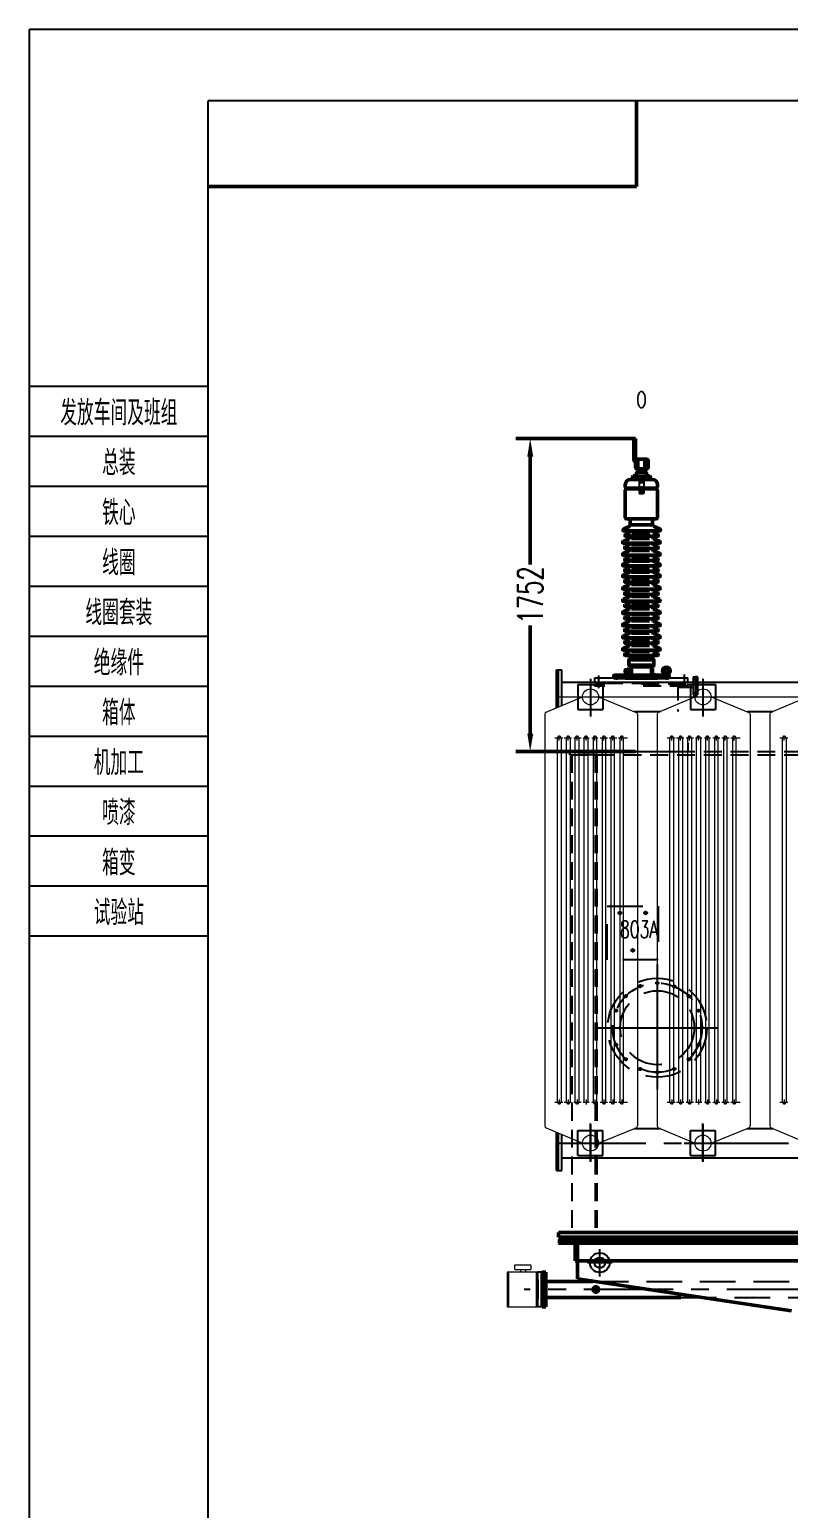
# Model space of a CAD drawing. Header units: inches. Extents: x -283 to 311, y 735 to 1155.
# Drawn here: x -283 to -176.7, y 947.4 to 1154.5 of the extents above; entities that cross this region are included whole.
import ezdxf
from ezdxf.enums import TextEntityAlignment as Align

# ---------------------------------------------------------------- set-up
doc = ezdxf.new("R2010")
doc.units = ezdxf.units.IN
doc.header["$LTSCALE"] = 10
for name, pattern in [('CENTER', [2, 1.25, -0.25, 0.25, -0.25]), ('DASHED', [0.75, 0.5, -0.25]), ('DASHED2', [0.375, 0.25, -0.125])]:
    doc.linetypes.add(name, pattern=pattern)
for name, color, linetype, lineweight in [('0粗实线层', 7, 'Continuous', 50), ('1虚线层', 5, 'DASHED', 25), ('2中心线层', 1, 'CENTER', 25), ('5文字层', 6, 'Continuous', 25), ('tablist', 3, 'Continuous', 25), ('细实线', 3, 'Continuous', 20)]:
    doc.layers.add(name, color=color, linetype=linetype, lineweight=lineweight)
for name, color, linetype in [('1', 5, 'DASHED2'), ('1轮廓实线层', 7, 'Continuous'), ('2', 2, 'CENTER'), ('2细线层', 4, 'Continuous'), ('3中心线层', 1, 'CENTER'), ('4', 2, 'Continuous'), ('5', 3, 'Continuous'), ('图框层', 7, 'Continuous')]:
    doc.layers.add(name, color=color, linetype=linetype)
doc.styles.add('PC_TEXTSTYLE', font='txt.shx', dxfattribs={"width": 0.67, "bigfont": 'hztxt.shx'})
doc.styles.get("Standard").update_dxf_attribs({"font": 'txt.shx', "width": 0.67, "bigfont": 'hztxt.shx'})
doc.styles.add('TH_GBDIM', font='txt.shx', dxfattribs={"width": 0.67, "bigfont": 'hztxt.shx'})
doc.dimstyles.new('TH_GBDIM', dxfattribs={"dimtxt": 3.5, "dimasz": 2.5, "dimexe": 2, "dimexo": 0, "dimgap": 1.5, "dimtad": 0, "dimdec": 1, "dimlfac": 40, "dimdsep": 46, "dimtxsty": 'TH_GBDIM', "dimcen": 2.5, "dimclrd": 3, "dimclre": 3, "dimclrt": 6, "dimadec": 0, "dimazin": 2, "dimtfac": 0.714286, "dimtdec": 1, "dimtmove": 0, "dimatfit": 3, "dimfxl": 0, "dimtzin": 0, "dimlwd": -1, "dimlwe": -1, "dimarcsym": 0})

# ---------------------------------------------------------------- blocks, each defined once
blk = doc.blocks.new('*D83')
at = {"layer": '0粗实线层', "color": 3}
for p, q in [((-198.1, 1097.21), (-214.85, 1097.21)), ((-212.85, 1094.71), (-212.85, 1079.58)), ((-212.85, 1055.91), (-212.85, 1071.05)), ((-198.1, 1053.41), (-214.85, 1053.41))]:
    blk.add_line(p, q, dxfattribs=at)
for points in [[(-213.26, 1094.71), (-212.43, 1094.71), (-212.85, 1097.21)], [(-213.26, 1055.91), (-212.43, 1055.91), (-212.85, 1053.41)]]:
    blk.add_solid(points, dxfattribs=at)
at = {"layer": 'Defpoints', "color": 0}
for p in [(-198.1, 1097.21), (-212.85, 1053.41), (-198.1, 1053.41)]:
    blk.add_point(p, dxfattribs=at)
at = {"layer": '0粗实线层', "color": 6, "insert": (-212.85, 1075.31), "char_height": 3.5, "attachment_point": 5, "rotation": 90, "style": 'TH_GBDIM'}
blk.add_mtext('1752', dxfattribs=at)
blk = doc.blocks.new('PC_TYDH_BLOCK')
at = {"layer": '0粗实线层', "linetype": 'Continuous'}
for p in [(60, 0), (0, -12)]:
    blk.add_line(p, (60, -12), dxfattribs=at)
at = {"layer": 'tablist'}
for p, q in [((0, -40), (-25, -40)), ((0, -47), (-25, -47)), ((0, -54), (-25, -54)), ((0, -61), (-25, -61)), ((0, -68), (-25, -68)), ((0, -75), (-25, -75)), ((0, -82), (-25, -82)), ((0, -89), (-25, -89)), ((0, -96), (-25, -96)), ((0, -103), (-25, -103)), ((0, -110), (-25, -110)), ((0, -117), (-25, -117))]:
    blk.add_line(p, q, dxfattribs=at)
at = {"layer": '5文字层', "style": 'PC_TEXTSTYLE', "width": 0.67}
for s, p in [('发放车间及班组', (-12.5, -43.5)), ('总装', (-12.5, -50.5)), ('铁心', (-12.5, -57.5)), ('线圈', (-12.5, -64.5)), ('线圈套装', (-12.5, -71.5)), ('绝缘件', (-12.5, -78.5)), ('箱体', (-12.5, -85.5)), ('机加工', (-12.5, -92.5)), ('喷漆', (-12.5, -99.5)), ('箱变', (-12.5, -106.5)), ('试验站', (-12.5, -113.5))]:
    blk.add_text(s, height=3.5, dxfattribs=at).set_placement(p, align=Align.MIDDLE)
at = {"layer": '5文字层', "style": 'PC_TEXTSTYLE', "width": 1.815486}
blk.add_attdef('图样代号', text='', height=7, rotation=180, dxfattribs=at).set_placement((58.24, -2.4), (2.35, -2.4), align=Align.FIT)

msp = doc.modelspace()

# ---------------------------------------------------------------- linework, layer by layer
for p, q in [((-209.1606, 1059.4992), (-209.1606, 1064.8497)), ((-209.1606, 1064.8497), (-208.4106, 1064.8497)), ((-208.9106, 1059.6053), (-208.9106, 1064.8497)), ((-208.4106, 1059.8174), (-208.4106, 1064.8497)), ((-208.4106, 1063.0997), (-58.6606, 1063.0997)), ((-206.1606, 1062.7872), (-202.6606, 1062.7872)), ((-206.1606, 1062.7872), (-206.1606, 1059.2872)), ((-203.7856, 1063.7122), (-190.7856, 1063.7122)), ((-203.7856, 1063.0122), (-203.7856, 1063.7122)), ((-202.6606, 1062.7872), (-202.6606, 1059.2872)), ((-190.4106, 1062.7872), (-186.9106, 1062.7872)), ((-190.4106, 1062.7872), (-190.4106, 1059.2872)), ((-186.9106, 1062.7872), (-186.9106, 1059.2872)), ((-206.1606, 1059.2872), (-202.6606, 1059.2872)), ((-198.2441, 1058.9747), (-194.647, 1058.9747)), ((-190.4106, 1059.2872), (-186.9106, 1059.2872)), ((-182.4941, 1058.9747), (-178.897, 1058.9747)), ((-190.7856, 1054.6122), (-190.7856, 1053.4122)), ((-203.7856, 1053.4122), (-190.7856, 1053.4122)), ((-198.2441, 1000.5997), (-194.647, 1000.5997)), ((-182.4941, 1000.5997), (-178.897, 1000.5997)), ((-209.1606, 994.7247), (-209.1606, 1000.0751)), ((-208.9106, 994.7247), (-208.9106, 999.9691)), ((-208.4106, 994.7247), (-208.4106, 999.7569)), ((-206.1606, 996.7872), (-206.1606, 1000.2872)), ((-206.1606, 1000.2872), (-202.6606, 1000.2872)), ((-202.6606, 996.7872), (-202.6606, 1000.2872)), ((-190.4106, 996.7872), (-190.4106, 1000.2872)), ((-190.4106, 1000.2872), (-186.9106, 1000.2872)), ((-186.9106, 996.7872), (-186.9106, 1000.2872)), ((-208.4106, 996.4747), (-58.6606, 996.4747)), ((-206.1606, 996.7872), (-202.6606, 996.7872)), ((-190.4106, 996.7872), (-186.9106, 996.7872)), ((-209.1606, 994.7247), (-208.4106, 994.7247)), ((-211.7696, 979.369), (-211.7696, 976.7024))]:
    msp.add_line(p, q)
at = {"lineweight": 0}
for p, q in [((-210.6191, 1058.8805), (-205.5356, 1061.0372)), ((-203.2856, 1061.0372), (-197.9992, 1058.8745)), ((-194.8691, 1058.8805), (-189.7856, 1061.0372)), ((-187.5356, 1061.0372), (-182.2492, 1058.8745)), ((-179.1191, 1058.8805), (-174.0356, 1061.0372)), ((-210.8079, 1058.625), (-210.8079, 1000.9363)), ((-197.8082, 1058.6315), (-197.8082, 1000.9428)), ((-195.0579, 1058.625), (-195.0579, 1000.9363)), ((-182.0582, 1058.6315), (-182.0582, 1000.9428)), ((-179.3079, 1058.625), (-179.3079, 1000.9363)), ((-210.6191, 1000.6939), (-205.5356, 998.5372)), ((-203.2856, 998.5372), (-197.9992, 1000.6999)), ((-194.8691, 1000.6939), (-189.7856, 998.5372)), ((-187.5356, 998.5372), (-182.2492, 1000.6999)), ((-179.1191, 1000.6939), (-174.0356, 998.5372))]:
    msp.add_line(p, q, dxfattribs=at)
at = {"color": 1}
for p, q in [((-195.0579, 1023.5596), (-195.0579, 1006.0667)), ((-203.7142, 1014.7043), (-186.6715, 1014.7043))]:
    msp.add_line(p, q, dxfattribs=at)
at = {"linetype": 'ByBlock', "lineweight": 0}
for p, q in [((-215.8825, 980.4717), (-216.0989, 980.4717)), ((-216.0989, 980.4717), (-216.0989, 975.5997)), ((-215.8825, 975.809), (-215.8825, 980.4717)), ((-211.7696, 980.4717), (-215.8825, 980.4717)), ((-215.8825, 980.4717), (-215.8825, 975.5997)), ((-215.0406, 981.3694), (-215.0406, 980.9199)), ((-212.8194, 981.4571), (-214.953, 981.4571)), ((-214.953, 980.8322), (-212.8194, 980.8322)), ((-214.2229, 981.4811), (-214.2229, 981.4571)), ((-214.2229, 980.8322), (-214.2229, 980.4717)), ((-213.5013, 981.4811), (-213.5013, 981.4571)), ((-213.5013, 980.8322), (-213.5013, 980.4717)), ((-212.7317, 980.9199), (-212.7317, 981.3694)), ((-211.9861, 975.5997), (-211.9861, 980.4717)), ((-211.7696, 980.4717), (-211.7696, 975.809)), ((-216.0989, 975.5997), (-215.8825, 975.5997)), ((-215.8825, 975.5997), (-211.7696, 975.5997))]:
    msp.add_line(p, q, dxfattribs=at)
for radius in [1.375, 0.75]:
    msp.add_circle((-203.1106, 981.789), radius)
at = {"lineweight": 0}
for centre, start, end in [((-210.5579, 1058.6381), 104.163908, 180), ((-210.5579, 1058.6381), 104.163908, 180), ((-198.0582, 1058.6315), 0, 76.346166), ((-194.8079, 1058.6381), 104.163908, 180), ((-194.8079, 1058.6381), 104.163908, 180), ((-182.3082, 1058.6315), 0, 76.346166), ((-179.0579, 1058.6381), 104.163908, 180), ((-179.0579, 1058.6381), 104.163908, 180), ((-210.5579, 1000.9363), 180, 255.836092), ((-210.5579, 1000.9363), 180, 255.836092), ((-210.5579, 1000.9363), 180, 255.836092), ((-210.5579, 1000.9363), 180, 255.836092), ((-198.0582, 1000.9428), 283.653834, 0), ((-198.0582, 1000.9428), 283.653834, 0), ((-194.8079, 1000.9363), 180, 255.836092), ((-194.8079, 1000.9363), 180, 255.836092), ((-194.8079, 1000.9363), 180, 255.836092), ((-194.8079, 1000.9363), 180, 255.836092), ((-182.3082, 1000.9428), 283.653834, 0), ((-182.3082, 1000.9428), 283.653834, 0), ((-179.0579, 1000.9363), 180, 255.836092), ((-179.0579, 1000.9363), 180, 255.836092), ((-179.0579, 1000.9363), 180, 255.836092), ((-179.0579, 1000.9363), 180, 255.836092)]:
    msp.add_arc(centre, 0.25, start, end, dxfattribs=at)
at = {"linetype": 'ByBlock', "lineweight": 0}
for centre, start, end in [((-214.953, 981.3694), 90, 180), ((-214.953, 980.9199), 180, 270), ((-212.8194, 981.3694), 0, 90), ((-212.8194, 980.9199), 270, 0)]:
    msp.add_arc(centre, 0.0877, start, end, dxfattribs=at)
at = {"layer": '0粗实线层'}
for p, q in [((-198.0999, 1097.2122), (-198.3499, 1097.2122)), ((-198.3499, 1097.2122), (-198.3499, 1094.2426)), ((-198.0999, 1096.7684), (-198.3499, 1096.7684)), ((-198.0999, 1096.4059), (-198.3499, 1096.4059)), ((-198.0999, 1097.2122), (-198.0999, 1094.4671)), ((-198.0999, 1095.7684), (-198.3499, 1095.7684)), ((-198.0999, 1095.4059), (-198.3499, 1095.4059)), ((-198.0999, 1094.7122), (-198.3499, 1094.7122)), ((-198.3326, 1094.1792), (-198.1304, 1093.9853)), ((-198.1131, 1093.9218), (-198.1131, 1093.1038)), ((-196.5485, 1094.3468), (-197.9745, 1094.3421)), ((-197.7698, 1094.3468), (-197.7698, 1092.9788)), ((-196.8014, 1094.3468), (-196.8014, 1092.9788)), ((-196.5485, 1094.3468), (-196.5485, 1092.9788)), ((-196.3262, 1094.1245), (-196.3262, 1093.2011)), ((-198.5714, 1091.835), (-198.5714, 1091.5251)), ((-196.0725, 1091.9076), (-198.4988, 1091.9076)), ((-198.4173, 1091.9079), (-198.4173, 1091.9957)), ((-198.4173, 1091.9957), (-198.2574, 1091.9957)), ((-198.2574, 1091.9957), (-198.2574, 1091.9076)), ((-197.9892, 1092.4124), (-197.9892, 1091.9803)), ((-196.554, 1092.9788), (-197.9881, 1092.9788)), ((-196.6547, 1092.4851), (-197.9165, 1092.4851)), ((-197.8293, 1092.897), (-197.8293, 1092.5577)), ((-196.9718, 1092.9697), (-197.7566, 1092.9697)), ((-196.7974, 1092.9697), (-196.9718, 1092.9697)), ((-196.7247, 1092.897), (-196.7247, 1092.5577)), ((-196.6375, 1092.4851), (-196.6547, 1092.4851)), ((-196.5648, 1092.4124), (-196.5648, 1091.9803)), ((-196.3138, 1091.9957), (-196.3138, 1091.9076)), ((-196.1539, 1091.9957), (-196.3138, 1091.9957)), ((-196.1539, 1091.9079), (-196.1539, 1091.9957)), ((-195.9998, 1091.835), (-195.9998, 1091.5251)), ((-199.5356, 1090.4022), (-199.5356, 1090.7622)), ((-199.5356, 1086.1291), (-199.5356, 1090.0546)), ((-195.1608, 1090.2772), (-199.4106, 1090.2772)), ((-199.4106, 1090.2772), (-199.4106, 1090.1796)), ((-195.1608, 1090.1796), (-199.4106, 1090.1796)), ((-198.7856, 1091.5122), (-197.2628, 1091.5122)), ((-195.7839, 1091.5122), (-197.2628, 1091.5122)), ((-195.1608, 1090.2772), (-195.1608, 1090.1796)), ((-195.0358, 1090.4022), (-195.0358, 1090.7622)), ((-195.0358, 1086.1291), (-195.0358, 1090.0546)), ((-197.2856, 1085.9622), (-199.3647, 1085.9622)), ((-199.2209, 1085.9622), (-197.2856, 1085.9622)), ((-198.8541, 1085.9622), (-198.8541, 1085.1491)), ((-195.3503, 1085.9622), (-197.2856, 1085.9622)), ((-197.2856, 1085.9622), (-195.2067, 1085.9622)), ((-195.7171, 1085.9622), (-195.7171, 1085.1491)), ((-199.8104, 1084.5303), (-198.9096, 1084.948)), ((-199.7843, 1084.2949), (-194.7033, 1084.2949)), ((-199.5287, 1083.7864), (-198.9096, 1084.0735)), ((-197.2438, 1083.551), (-199.5026, 1083.551)), ((-198.8541, 1083.551), (-198.8541, 1083.4303)), ((-198.7908, 1085.1491), (-195.8172, 1085.1491)), ((-196.1072, 1084.0877), (-198.619, 1084.0877)), ((-197.2438, 1083.551), (-194.9851, 1083.551)), ((-195.7171, 1085.2698), (-195.7171, 1085.1491)), ((-195.7171, 1083.551), (-195.7171, 1083.4303)), ((-194.6772, 1084.5303), (-195.578, 1084.948)), ((-194.959, 1083.7864), (-195.578, 1084.0735)), ((-199.8522, 1082.8213), (-198.9514, 1083.2391)), ((-199.8522, 1081.1124), (-198.9514, 1081.5301)), ((-199.8261, 1082.586), (-194.7451, 1082.586)), ((-199.5705, 1082.0774), (-198.9514, 1082.3645)), ((-197.2856, 1081.8421), (-199.5443, 1081.8421)), ((-198.8541, 1081.8421), (-198.8541, 1081.7213)), ((-196.1335, 1083.2468), (-198.6607, 1083.2468)), ((-196.149, 1082.3787), (-198.6607, 1082.3787)), ((-196.1335, 1081.5378), (-198.6607, 1081.5378)), ((-197.2856, 1081.8421), (-195.0269, 1081.8421)), ((-195.7171, 1081.8421), (-195.7171, 1081.7213)), ((-194.719, 1082.8213), (-195.6198, 1083.2391)), ((-195.0007, 1082.0774), (-195.6198, 1082.3645)), ((-194.719, 1081.1124), (-195.6198, 1081.5301)), ((-199.8522, 1079.6292), (-198.9514, 1080.047)), ((-199.8261, 1080.877), (-194.7451, 1080.877)), ((-199.8261, 1079.3939), (-194.7451, 1079.3939)), ((-199.5705, 1080.3685), (-198.9514, 1080.6556)), ((-197.2856, 1080.1331), (-199.5443, 1080.1331)), ((-198.8541, 1080.3589), (-198.8541, 1080.2382)), ((-196.149, 1080.6698), (-198.6607, 1080.6698)), ((-196.1335, 1080.0547), (-198.6607, 1080.0547)), ((-197.2856, 1080.1331), (-195.0269, 1080.1331)), ((-195.7171, 1080.3589), (-195.7171, 1080.2382)), ((-195.0007, 1080.3685), (-195.6198, 1080.6556)), ((-194.719, 1079.6292), (-195.6198, 1080.047)), ((-199.8522, 1078.0812), (-198.9514, 1078.4989)), ((-199.8261, 1077.8458), (-194.7451, 1077.8458)), ((-199.5705, 1078.8854), (-198.9514, 1079.1724)), ((-199.5705, 1077.3373), (-198.9514, 1077.6243)), ((-197.2856, 1078.65), (-199.5443, 1078.65)), ((-198.8541, 1078.8109), (-198.8541, 1078.6901)), ((-196.149, 1079.1866), (-198.6607, 1079.1866)), ((-196.1335, 1078.5066), (-198.6607, 1078.5066)), ((-196.149, 1077.6386), (-198.6607, 1077.6386)), ((-197.2856, 1078.65), (-195.0269, 1078.65)), ((-195.7171, 1078.8109), (-195.7171, 1078.6901)), ((-195.0007, 1078.8854), (-195.6198, 1079.1724)), ((-194.719, 1078.0812), (-195.6198, 1078.4989)), ((-195.0007, 1077.3373), (-195.6198, 1077.6243)), ((-199.8522, 1076.3722), (-198.9514, 1076.7899)), ((-199.8522, 1074.6633), (-198.9514, 1075.081)), ((-199.8261, 1076.1369), (-194.7451, 1076.1369)), ((-199.5705, 1075.6283), (-198.9514, 1075.9154)), ((-197.2856, 1077.1019), (-199.5443, 1077.1019)), ((-197.2856, 1075.393), (-199.5443, 1075.393)), ((-198.8541, 1077.1019), (-198.8541, 1076.9812)), ((-198.8541, 1075.393), (-198.8541, 1075.2722)), ((-196.1335, 1076.7976), (-198.6607, 1076.7976)), ((-196.149, 1075.9296), (-198.6607, 1075.9296)), ((-196.1335, 1075.0887), (-198.6607, 1075.0887)), ((-197.2856, 1077.1019), (-195.0269, 1077.1019)), ((-197.2856, 1075.393), (-195.0269, 1075.393)), ((-195.7171, 1077.1019), (-195.7171, 1076.9812)), ((-195.7171, 1075.393), (-195.7171, 1075.2722)), ((-194.719, 1076.3722), (-195.6198, 1076.7899)), ((-195.0007, 1075.6283), (-195.6198, 1075.9154)), ((-194.719, 1074.6633), (-195.6198, 1075.081)), ((-199.8522, 1072.9543), (-198.9514, 1073.372)), ((-199.8261, 1074.4279), (-194.7451, 1074.4279)), ((-199.5705, 1073.9194), (-198.9514, 1074.2064)), ((-197.2856, 1073.684), (-199.5443, 1073.684)), ((-198.8541, 1073.684), (-198.8541, 1073.5632)), ((-196.149, 1074.2206), (-198.6607, 1074.2206)), ((-196.1335, 1073.3797), (-198.6607, 1073.3797)), ((-197.2856, 1073.684), (-195.0269, 1073.684)), ((-195.7171, 1073.684), (-195.7171, 1073.5632)), ((-195.0007, 1073.9194), (-195.6198, 1074.2064)), ((-194.719, 1072.9543), (-195.6198, 1073.372)), ((-199.8522, 1071.2454), (-198.9514, 1071.6631)), ((-199.8261, 1072.7189), (-194.7451, 1072.7189)), ((-199.8261, 1071.01), (-194.7451, 1071.01)), ((-199.5705, 1072.2104), (-198.9514, 1072.4975)), ((-197.2856, 1071.9751), (-199.5443, 1071.9751)), ((-198.8541, 1071.9751), (-198.8541, 1071.8543)), ((-196.149, 1072.5117), (-198.6607, 1072.5117)), ((-196.1335, 1071.6708), (-198.6607, 1071.6708)), ((-197.2856, 1071.9751), (-195.0269, 1071.9751)), ((-195.7171, 1071.9751), (-195.7171, 1071.8543)), ((-195.0007, 1072.2104), (-195.6198, 1072.4975)), ((-194.719, 1071.2454), (-195.6198, 1071.6631)), ((-199.8522, 1069.5364), (-198.9514, 1069.9541)), ((-199.8261, 1069.301), (-194.7451, 1069.301)), ((-199.5705, 1070.5015), (-198.9514, 1070.7885)), ((-199.5705, 1068.7925), (-198.9514, 1069.0796)), ((-197.2856, 1070.2661), (-199.5443, 1070.2661)), ((-198.8541, 1070.2661), (-198.8541, 1070.1453)), ((-196.149, 1070.8027), (-198.6607, 1070.8027)), ((-196.1335, 1069.9618), (-198.6607, 1069.9618)), ((-196.149, 1069.0938), (-198.6607, 1069.0938)), ((-197.2856, 1070.2661), (-195.0269, 1070.2661)), ((-195.7171, 1070.2661), (-195.7171, 1070.1453)), ((-195.0007, 1070.5015), (-195.6198, 1070.7885)), ((-194.719, 1069.5364), (-195.6198, 1069.9541)), ((-195.0007, 1068.7925), (-195.6198, 1069.0796)), ((-199.8522, 1067.8274), (-198.9514, 1068.2452)), ((-199.8261, 1067.5921), (-194.7451, 1067.5921)), ((-199.5705, 1067.0835), (-198.9514, 1067.3706)), ((-197.2856, 1068.5571), (-199.5443, 1068.5571)), ((-197.2856, 1066.8482), (-199.5443, 1066.8482)), ((-198.8541, 1068.5571), (-198.8541, 1068.4364)), ((-198.8541, 1066.4917), (-198.8541, 1066.8482)), ((-196.1335, 1068.2529), (-198.6607, 1068.2529)), ((-196.149, 1067.3848), (-198.6607, 1067.3848)), ((-197.2856, 1068.5571), (-195.0269, 1068.5571)), ((-197.2856, 1066.8482), (-195.0269, 1066.8482)), ((-195.7171, 1068.5571), (-195.7171, 1068.4364)), ((-195.7171, 1066.4917), (-195.7171, 1066.8482)), ((-194.719, 1067.8274), (-195.6198, 1068.2452)), ((-195.0007, 1067.0835), (-195.6198, 1067.3706)), ((-199.5425, 1064.7548), (-199.5425, 1064.5305)), ((-199.2656, 1064.8439), (-199.4801, 1064.8439)), ((-199.1174, 1064.9057), (-199.2656, 1064.9057)), ((-199.2656, 1064.9057), (-199.2656, 1064.3714)), ((-199.1174, 1064.7329), (-199.2656, 1064.7329)), ((-199.1174, 1064.9057), (-199.1174, 1064.3714)), ((-198.8663, 1064.8346), (-199.1174, 1064.8346)), ((-199.0293, 1066.2122), (-199.0293, 1065.4772)), ((-195.5419, 1066.2122), (-199.0293, 1066.2122)), ((-195.5419, 1065.4771), (-199.0293, 1065.4771)), ((-198.9025, 1066.3799), (-198.9809, 1066.324)), ((-198.7736, 1065.2629), (-198.9701, 1065.359)), ((-195.6984, 1066.4144), (-198.8728, 1066.4144)), ((-198.7397, 1064.9057), (-198.8663, 1064.9057)), ((-198.8663, 1064.9057), (-198.8663, 1064.3714)), ((-198.7397, 1064.7266), (-198.8663, 1064.7266)), ((-198.7736, 1065.2629), (-195.7967, 1065.2629)), ((-198.686, 1064.9263), (-198.7397, 1064.9263)), ((-198.7397, 1064.9263), (-198.7397, 1064.3466)), ((-198.686, 1065.1379), (-198.686, 1064.1872)), ((-195.8843, 1065.1379), (-195.8843, 1064.1872)), ((-195.7153, 1065.0265), (-195.8843, 1065.0265)), ((-195.8843, 1065.0265), (-195.8843, 1064.2754)), ((-195.8594, 1065.0265), (-195.8594, 1064.2754)), ((-195.7967, 1065.2629), (-195.6011, 1065.3589)), ((-195.7153, 1065.0265), (-195.7153, 1064.2754)), ((-195.6687, 1066.3799), (-195.5904, 1066.324)), ((-195.5419, 1066.2122), (-195.5419, 1065.4771)), ((-201.1606, 1064.022), (-201.1606, 1063.7524)), ((-193.4508, 1064.0622), (-201.1204, 1064.0622)), ((-197.2856, 1063.7122), (-201.1204, 1063.7122)), ((-201.0106, 1064.0622), (-201.0106, 1063.7122)), ((-200.4673, 1063.7122), (-200.6144, 1063.7122)), ((-200.5606, 1064.0622), (-200.5606, 1063.7122)), ((-199.5356, 1063.7122), (-199.5356, 1063.6725)), ((-197.2856, 1063.6725), (-199.5356, 1063.6725)), ((-199.2656, 1064.4414), (-199.4801, 1064.4414)), ((-199.1174, 1064.542), (-199.2656, 1064.542)), ((-199.1174, 1064.3714), (-199.2656, 1064.3714)), ((-198.8663, 1064.4208), (-199.1174, 1064.4208)), ((-198.7411, 1064.5464), (-198.8677, 1064.5505)), ((-198.7397, 1064.3714), (-198.8663, 1064.3714)), ((-198.686, 1064.3466), (-198.7397, 1064.3466)), ((-193.4508, 1063.7122), (-197.2856, 1063.7122)), ((-195.0356, 1063.6725), (-197.2856, 1063.6725)), ((-195.7153, 1064.2754), (-195.8843, 1064.2754)), ((-195.8843, 1064.2754), (-195.8843, 1064.2754)), ((-195.6819, 1064.1185), (-195.6819, 1064.0622)), ((-195.2593, 1064.1185), (-195.6819, 1064.1185)), ((-195.2593, 1064.0622), (-195.2593, 1064.1185)), ((-195.0356, 1063.7122), (-195.0356, 1063.6725)), ((-194.1039, 1063.7122), (-193.9568, 1063.7122)), ((-194.075, 1064.1366), (-194.075, 1064.0622)), ((-193.4962, 1064.1366), (-194.075, 1064.1366)), ((-194.0106, 1064.0622), (-194.0106, 1063.7122)), ((-193.5606, 1064.0622), (-193.5606, 1063.7122)), ((-193.497, 1064.1369), (-193.497, 1064.0622)), ((-193.4106, 1064.022), (-193.4106, 1063.7524)), ((-203.4106, 986.0122), (-208.9106, 986.0122)), ((-208.9106, 986.0122), (-208.9106, 985.3872)), ((-203.4106, 986.0122), (-87.0924, 986.0122)), ((-208.9106, 985.3872), (-203.4106, 985.3872)), ((-192.5356, 985.0372), (-208.9106, 985.0372)), ((-74.5356, 984.5372), (-208.9106, 984.5372)), ((-206.5356, 984.5372), (-206.5356, 982.0372)), ((-206.2356, 984.5372), (-206.2356, 979.5372)), ((-172.5356, 985.0372), (-203.7356, 985.0372)), ((-203.5356, 985.3872), (-203.4106, 985.3872)), ((-87.2537, 985.3872), (-203.4106, 985.3872)), ((-154.4096, 982.0372), (-206.5356, 982.0372)), ((-211.1606, 975.5997), (-211.1606, 980.4747)), ((-211.1606, 980.4747), (-210.6606, 980.4747)), ((-210.6606, 980.4747), (-210.6606, 975.5997)), ((-204.0871, 979.1497), (-210.6606, 979.1497)), ((-206.2356, 979.5372), (-176.2856, 975.0372)), ((-191.7507, 976.9247), (-210.6606, 976.9247)), ((-211.1606, 975.5997), (-210.6606, 975.5997))]:
    msp.add_line(p, q, dxfattribs=at)
for centre, radius in [((-196.5485, 1093.9796), 0.1026), ((-196.5485, 1093.9796), 0.0855), ((-196.5485, 1093.3681), 0.1026), ((-196.5485, 1093.3681), 0.0855), ((-193.7821, 1064.6759), 0.3252), ((-203.6619, 978.0372), 0.3807)]:
    msp.add_circle(centre, radius, dxfattribs=at)
for centre, radius, start, end in [((-198.2249, 1094.2426), 0.125, 180, 210.494474), ((-198.2381, 1093.9218), 0.125, 0, 30.494474), ((-197.9749, 1094.4671), 0.125, 180, 270.187065), ((-196.5485, 1094.1245), 0.2223, 0, 90), ((-198.4988, 1091.835), 0.0727, 90, 180), ((-197.9881, 1093.1038), 0.125, 180, 270), ((-198.0618, 1091.9803), 0.0727, 270, 0), ((-197.9165, 1092.4124), 0.0727, 90, 180), ((-197.902, 1092.5577), 0.0727, 270, 0), ((-197.7566, 1092.897), 0.0727, 90, 180), ((-196.7974, 1092.897), 0.0727, 0, 90), ((-196.6519, 1092.5578), 0.0728, 180.029771, 267.803181), ((-196.6375, 1092.4124), 0.0727, 0, 90), ((-196.4921, 1091.9803), 0.0727, 180, 270), ((-196.5485, 1093.2011), 0.2223, 270, 0), ((-196.0725, 1091.835), 0.0727, 0, 90), ((-198.7856, 1090.7622), 0.75, 90.001122, 180), ((-199.4106, 1090.4022), 0.125, 180, 270), ((-199.4106, 1090.0546), 0.125, 90, 180), ((-195.7858, 1090.7622), 0.75, 0, 89.998878), ((-195.1608, 1090.4022), 0.125, 270, 0), ((-195.1608, 1090.0546), 0.125, 0, 90), ((-199.3647, 1086.1331), 0.1709, 180, 270), ((-195.2067, 1086.1331), 0.1709, 270, 0), ((-193.7821, 1064.6759), 0.5293, 300.764499, 239.235501), ((-201.1204, 1064.022), 0.0402, 90, 180), ((-201.1204, 1063.7524), 0.0402, 180, 270), ((-194.099, 1064.1446), 0.0891, 0, 59.235501), ((-193.4658, 1064.1446), 0.0891, 120.764499, 180), ((-193.4508, 1064.022), 0.0402, 0, 90), ((-193.4508, 1063.7524), 0.0402, 270, 0)]:
    msp.add_arc(centre, radius, start, end, dxfattribs=at)
at = {"layer": '0粗实线层', "extrusion": (0, 0, -1)}
for centre, major_axis, start_param, end_param in [((-199.7843, 1084.4156), (0, 0.1206), 2.96705973, 5.96902604), ((-199.5026, 1083.6717), (0, 0.1206), 2.96705973, 5.96902604), ((-198.995, 1085.1491), (0, 0.2011), 1.57079633, 2.82743339), ((-198.995, 1083.4303), (0, 0.2011), 1.57079633, 2.82743339), ((-198.9532, 1084.2647), (0, 0.2011), 1.57079633, 2.82743339), ((-195.5763, 1085.1491), (0, 0.2011), 3.45575192, 4.71238898), ((-195.5763, 1083.4303), (0, 0.2011), 3.45575192, 4.71238898), ((-195.5345, 1084.2647), (0, 0.2011), 3.45575192, 4.71238898), ((-194.9851, 1083.6717), (0, 0.1206), 0.31415927, 3.31612558), ((-194.7033, 1084.4156), (0, 0.1206), 0.31415927, 3.31612558), ((-199.8261, 1082.7066), (0, 0.1206), 2.96705973, 5.96902604), ((-199.5443, 1081.9627), (0, 0.1206), 2.96705973, 5.96902604), ((-198.995, 1082.5557), (0, 0.2011), 1.57079633, 2.82743339), ((-198.995, 1081.7213), (0, 0.2011), 1.57079633, 2.82743339), ((-195.5763, 1082.5557), (0, 0.2011), 3.45575192, 4.71238898), ((-195.5763, 1081.7213), (0, 0.2011), 3.45575192, 4.71238898), ((-195.0269, 1081.9627), (0, 0.1206), 0.31415927, 3.31612558), ((-194.7451, 1082.7066), (0, 0.1206), 0.31415927, 3.31612558), ((-199.8261, 1080.9977), (0, 0.1206), 2.96705973, 5.96902604), ((-199.8261, 1079.5145), (0, 0.1206), 2.96705973, 5.96902604), ((-199.5443, 1080.2538), (0, 0.1206), 2.96705973, 5.96902604), ((-198.995, 1080.8468), (0, 0.2011), 1.57079633, 2.82743339), ((-198.995, 1080.2382), (0, 0.2011), 1.57079633, 2.82743339), ((-198.995, 1079.3636), (0, 0.2011), 1.57079633, 2.82743339), ((-195.5763, 1080.8468), (0, 0.2011), 3.45575192, 4.71238898), ((-195.5763, 1080.2382), (0, 0.2011), 3.45575192, 4.71238898), ((-195.5763, 1079.3636), (0, 0.2011), 3.45575192, 4.71238898), ((-195.0269, 1080.2538), (0, 0.1206), 0.31415927, 3.31612558), ((-194.7451, 1080.9977), (0, 0.1206), 0.31415927, 3.31612558), ((-194.7451, 1079.5145), (0, 0.1206), 0.31415927, 3.31612558), ((-199.8261, 1077.9664), (0, 0.1206), 2.96705973, 5.96902604), ((-199.5443, 1078.7706), (0, 0.1206), 2.96705973, 5.96902604), ((-199.5443, 1077.2225), (0, 0.1206), 2.96705973, 5.96902604), ((-198.995, 1078.6901), (0, 0.2011), 1.57079633, 2.82743339), ((-198.995, 1077.8156), (0, 0.2011), 1.57079633, 2.82743339), ((-195.5763, 1078.6901), (0, 0.2011), 3.45575192, 4.71238898), ((-195.5763, 1077.8156), (0, 0.2011), 3.45575192, 4.71238898), ((-195.0269, 1078.7706), (0, 0.1206), 0.31415927, 3.31612558), ((-195.0269, 1077.2225), (0, 0.1206), 0.31415927, 3.31612558), ((-194.7451, 1077.9664), (0, 0.1206), 0.31415927, 3.31612558), ((-199.8261, 1076.2575), (0, 0.1206), 2.96705973, 5.96902604), ((-199.5443, 1075.5136), (0, 0.1206), 2.96705973, 5.96902604), ((-198.995, 1076.9812), (0, 0.2011), 1.57079633, 2.82743339), ((-198.995, 1076.1066), (0, 0.2011), 1.57079633, 2.82743339), ((-198.995, 1075.2722), (0, 0.2011), 1.57079633, 2.82743339), ((-195.5763, 1076.9812), (0, 0.2011), 3.45575192, 4.71238898), ((-195.5763, 1076.1066), (0, 0.2011), 3.45575192, 4.71238898), ((-195.5763, 1075.2722), (0, 0.2011), 3.45575192, 4.71238898), ((-195.0269, 1075.5136), (0, 0.1206), 0.31415927, 3.31612558), ((-194.7451, 1076.2575), (0, 0.1206), 0.31415927, 3.31612558), ((-199.8261, 1074.5485), (0, 0.1206), 2.96705973, 5.96902604), ((-199.5443, 1073.8046), (0, 0.1206), 2.96705973, 5.96902604), ((-198.995, 1074.3976), (0, 0.2011), 1.57079633, 2.82743339), ((-198.995, 1073.5632), (0, 0.2011), 1.57079633, 2.82743339), ((-195.5763, 1074.3976), (0, 0.2011), 3.45575192, 4.71238898), ((-195.5763, 1073.5632), (0, 0.2011), 3.45575192, 4.71238898), ((-195.0269, 1073.8046), (0, 0.1206), 0.31415927, 3.31612558), ((-194.7451, 1074.5485), (0, 0.1206), 0.31415927, 3.31612558), ((-199.8261, 1072.8396), (0, 0.1206), 2.96705973, 5.96902604), ((-199.8261, 1071.1306), (0, 0.1206), 2.96705973, 5.96902604), ((-199.5443, 1072.0957), (0, 0.1206), 2.96705973, 5.96902604), ((-198.995, 1072.6887), (0, 0.2011), 1.57079633, 2.82743339), ((-198.995, 1071.8543), (0, 0.2011), 1.57079633, 2.82743339), ((-198.995, 1070.9797), (0, 0.2011), 1.57079633, 2.82743339), ((-195.5763, 1072.6887), (0, 0.2011), 3.45575192, 4.71238898), ((-195.5763, 1071.8543), (0, 0.2011), 3.45575192, 4.71238898), ((-195.5763, 1070.9797), (0, 0.2011), 3.45575192, 4.71238898), ((-195.0269, 1072.0957), (0, 0.1206), 0.31415927, 3.31612558), ((-194.7451, 1072.8396), (0, 0.1206), 0.31415927, 3.31612558), ((-194.7451, 1071.1306), (0, 0.1206), 0.31415927, 3.31612558), ((-199.8261, 1069.4217), (0, 0.1206), 2.96705973, 5.96902604), ((-199.5443, 1070.3867), (0, 0.1206), 2.96705973, 5.96902604), ((-198.995, 1070.1453), (0, 0.2011), 1.57079633, 2.82743339), ((-198.995, 1069.2708), (0, 0.2011), 1.57079633, 2.82743339), ((-195.5763, 1070.1453), (0, 0.2011), 3.45575192, 4.71238898), ((-195.5763, 1069.2708), (0, 0.2011), 3.45575192, 4.71238898), ((-195.0269, 1070.3867), (0, 0.1206), 0.31415927, 3.31612558), ((-194.7451, 1069.4217), (0, 0.1206), 0.31415927, 3.31612558), ((-199.8261, 1067.7127), (0, 0.1206), 2.96705973, 5.96902604), ((-199.5443, 1068.6778), (0, 0.1206), 2.96705973, 5.96902604), ((-199.5443, 1066.9688), (0, 0.1206), 2.96705973, 5.96902604), ((-198.995, 1068.4364), (0, 0.2011), 1.57079633, 2.82743339), ((-198.995, 1067.5618), (0, 0.2011), 1.57079633, 2.82743339), ((-195.5763, 1068.4364), (0, 0.2011), 3.45575192, 4.71238898), ((-195.5763, 1067.5618), (0, 0.2011), 3.45575192, 4.71238898), ((-195.0269, 1068.6778), (0, 0.1206), 0.31415927, 3.31612558), ((-195.0269, 1066.9688), (0, 0.1206), 0.31415927, 3.31612558), ((-194.7451, 1067.7127), (0, 0.1206), 0.31415927, 3.31612558), ((-199.4801, 1064.7548), (0, 0.0891), 4.71238898, 6.28318531), ((-198.9417, 1066.2122), (0, 0.125), -1.57079633, -0.46364761), ((-198.9417, 1065.4772), (0, 0.125), 3.47158996, 4.71238898), ((-198.9417, 1066.4917), (0, 0.125), 1.57079633, 2.67794504), ((-198.7736, 1065.1379), (0, 0.125), 0, 1.57079633), ((-195.7967, 1065.1379), (0, 0.125), 4.71238898, 6.28318531), ((-195.6295, 1066.4917), (0, 0.125), 3.60524026, 4.71238898), ((-195.6295, 1065.4771), (0, 0.125), 1.57079633, 2.81047955), ((-195.6295, 1066.2122), (0, 0.125), 0.46364761, 1.57079633), ((-199.4801, 1064.5305), (0, 0.0891), 3.14159265, 4.71238898), ((-198.7736, 1064.1872), (0, 0.125), 1.57079633, 3.14159265), ((-195.7967, 1064.1872), (0, 0.125), 3.14159265, 4.71238898)]:
    msp.add_ellipse(centre, major_axis=major_axis, ratio=0.70065394, start_param=start_param, end_param=end_param, dxfattribs=at)
at = {"layer": '1'}
for p, q in [((-202.3856, 1063.0122), (-203.7856, 1063.0122)), ((-203.7856, 1062.8872), (-202.3856, 1062.8872)), ((-203.7856, 1062.5372), (-203.7856, 1062.8872)), ((-202.3856, 1062.9622), (-197.2856, 1062.9622)), ((-197.2856, 1063.0122), (-190.7856, 1063.0122)), ((-197.2856, 1062.8872), (-190.7856, 1062.8872)), ((-192.2856, 1063.0122), (-192.2856, 1062.8872)), ((-192.1856, 1063.0122), (-192.1856, 1058.9747)), ((-192.1856, 1063.0122), (-192.1856, 1062.8872)), ((-191.2856, 1064.1649), (-191.2856, 1062.2493)), ((-190.7856, 1063.0122), (-190.7856, 1063.7122)), ((-190.7856, 1062.8872), (-190.7856, 1062.5372)), ((-190.0356, 1062.7122), (-190.7856, 1062.7122)), ((-190.1362, 1063.4622), (-189.311, 1063.4622)), ((-190.0356, 1063.8372), (-190.0356, 1061.2122)), ((-190.0356, 1063.8372), (-189.6856, 1063.8372)), ((-189.4356, 1063.8372), (-189.6856, 1063.8372)), ((-189.6856, 1063.8372), (-189.6856, 1061.2122)), ((-189.4356, 1063.8372), (-189.4356, 1061.2122)), ((-202.3856, 1062.5372), (-203.7856, 1062.5372)), ((-190.7856, 1062.5372), (-197.2856, 1062.5372)), ((-190.0356, 1062.3372), (-192.2856, 1062.3372)), ((-190.1362, 1061.5872), (-189.2708, 1061.5872)), ((-190.0356, 1061.2122), (-189.6856, 1061.2122)), ((-189.4356, 1061.2122), (-189.6856, 1061.2122)), ((-207.2856, 1053.4122), (-44.7856, 1053.4122)), ((-207.2856, 1052.9122), (-207.2856, 1053.4122)), ((-207.2856, 1052.9122), (-59.7856, 1052.9122)), ((-203.5356, 1052.9122), (-207.2856, 1052.9122)), ((-207.0356, 1052.9122), (-207.0356, 986.0122)), ((-203.7356, 1052.9122), (-203.7356, 986.0122)), ((-203.5356, 1052.9122), (-203.5356, 986.0122))]:
    msp.add_line(p, q, dxfattribs=at)
at = {"layer": '1虚线层'}
for p, q in [((-197.615, 1091.863), (-197.615, 1091.1214)), ((-197.615, 1091.863), (-196.9562, 1091.863)), ((-196.9562, 1091.863), (-196.9562, 1091.1214)), ((-197.615, 1091.1214), (-196.9562, 1091.1214)), ((-197.615, 1091.0698), (-197.615, 1089.5447)), ((-197.615, 1091.0698), (-196.9562, 1091.0698)), ((-197.5784, 1091.1214), (-197.5784, 1091.0698)), ((-197.3856, 1090.4197), (-197.2856, 1090.4774)), ((-197.3856, 1090.4197), (-197.3856, 1089.5447)), ((-197.3856, 1090.4197), (-197.1856, 1090.4197)), ((-197.1856, 1090.4197), (-197.2856, 1090.4774)), ((-197.1856, 1090.4197), (-197.1856, 1089.5447)), ((-196.9928, 1091.1214), (-196.9928, 1091.0698)), ((-196.9562, 1091.0698), (-196.9562, 1089.5447)), ((-197.615, 1089.5447), (-197.2856, 1089.5447)), ((-197.5725, 1089.5447), (-196.999, 1089.5447)), ((-196.9562, 1089.5447), (-197.2856, 1089.5447)), ((-200.5466, 1030.7813), (-200.0438, 1030.7813)), ((-200.2933, 1031.0365), (-200.2933, 1030.5235)), ((-196.9466, 1030.7813), (-196.4438, 1030.7813)), ((-196.6933, 1031.0365), (-196.6933, 1030.5235)), ((-198.7466, 1025.5313), (-198.2438, 1025.5313)), ((-198.4933, 1025.7865), (-198.4933, 1025.2735)), ((-204.0871, 979.1497), (-172.8356, 979.1497)), ((-191.7507, 976.9247), (-172.8356, 976.9247))]:
    msp.add_line(p, q, dxfattribs=at)
msp.add_lwpolyline([(-202.0816, 1031.7249), (-194.9402, 1031.7249), (-194.9402, 1024.2075), (-202.0816, 1024.2075)], close=True, dxfattribs=at)
for centre, radius in [((-200.2933, 1030.7813), 0.2), ((-200.2933, 1030.7813), 0.075), ((-196.6933, 1030.7813), 0.2), ((-196.6933, 1030.7813), 0.075), ((-198.4933, 1025.5313), 0.2), ((-198.4933, 1025.5313), 0.075), ((-195.0579, 1014.7043), 6.9375), ((-195.0579, 1014.7043), 6.25), ((-195.0579, 1014.7043), 5.1875), ((-199.4774, 1019.1237), 0.175), ((-197.4497, 1020.5286), 0.175), ((-195.0579, 1020.9543), 0.175), ((-192.6662, 1020.4786), 0.175), ((-190.6385, 1019.1237), 0.175), ((-200.8322, 1017.0961), 0.175), ((-189.2837, 1017.0961), 0.175), ((-201.3079, 1014.7043), 0.175), ((-188.8079, 1014.7043), 0.175), ((-200.8322, 1012.3126), 0.175), ((-189.2837, 1012.3126), 0.175), ((-199.4774, 1010.2849), 0.175), ((-197.4497, 1008.9301), 0.175), ((-192.6662, 1008.9301), 0.175), ((-190.6385, 1010.2849), 0.175), ((-195.0579, 1008.4543), 0.175)]:
    msp.add_circle(centre, radius, dxfattribs=at)
for centre in [(-200.2933, 1030.7813), (-196.6933, 1030.7813), (-198.4933, 1025.5313)]:
    msp.add_arc(centre, 0.1082, 180, 90, dxfattribs=at)
at = {"layer": '1轮廓实线层', "lineweight": 0}
for centre in [(-204.4106, 1061.0372), (-188.6606, 1061.0372), (-204.4106, 998.5372), (-188.6606, 998.5372)]:
    msp.add_circle(centre, 1.125, dxfattribs=at)
at = {"layer": '2'}
for p, q in [((-204.4106, 1063.5563), (-204.4106, 1058.3102)), ((-188.6606, 1063.5563), (-188.6606, 1058.3102)), ((-204.4106, 996.018), (-204.4106, 1001.2642)), ((-188.6606, 996.018), (-188.6606, 1001.2642))]:
    msp.add_line(p, q, dxfattribs=at)
at = {"layer": '2中心线层'}
for p, q in [((-197.8861, 1096.5872), (-198.4562, 1096.5872)), ((-197.8861, 1095.5872), (-198.4721, 1095.5872)), ((-196.5485, 1093.9796), (-196.7033, 1093.9796)), ((-196.5485, 1093.9796), (-196.4108, 1093.9796)), ((-196.5485, 1093.3681), (-196.6981, 1093.3681)), ((-196.5485, 1093.3681), (-196.4003, 1093.3681)), ((-200.7856, 1064.1217), (-200.7856, 1063.414)), ((-198.4822, 1064.6372), (-199.6451, 1064.6372)), ((-193.7856, 1064.3199), (-193.7856, 1063.414)), ((-204.4106, 1001.1622), (-204.4106, 995.9122)), ((-188.6606, 1001.1622), (-188.6606, 995.9122)), ((-209.1606, 998.5372), (-57.9106, 998.5372)), ((-207.0356, 998.5372), (-201.7856, 998.5372)), ((-191.2856, 998.5372), (-186.0356, 998.5372)), ((-203.1106, 979.8755), (-203.1106, 983.7025)), ((-201.3771, 981.789), (-204.8441, 981.789)), ((-172.8356, 978.0372), (-213.68, 978.0372)), ((-203.6619, 978.6285), (-203.6619, 977.4459))]:
    msp.add_line(p, q, dxfattribs=at)
at = {"layer": '2细线层', "color": 0, "lineweight": 0}
for p, q in [((-209.0432, 1004.2866), (-209.0432, 1055.2878)), ((-208.5297, 1055.3183), (-208.5279, 1004.2866)), ((-207.7932, 1004.2866), (-207.7932, 1055.2878)), ((-207.2779, 1055.2878), (-207.2779, 1004.2866)), ((-206.5432, 1004.2866), (-206.5432, 1055.2878)), ((-206.0279, 1055.2878), (-206.0279, 1004.2866)), ((-205.2933, 1004.2866), (-205.2933, 1055.2878)), ((-204.7779, 1055.2878), (-204.7779, 1004.2866)), ((-204.0433, 1055.2878), (-204.0433, 1004.2866)), ((-203.528, 1004.2866), (-203.528, 1055.2878)), ((-202.7933, 1055.2878), (-202.7933, 1004.2866)), ((-202.278, 1004.2866), (-202.278, 1055.2878)), ((-201.5433, 1055.2878), (-201.5433, 1004.2866)), ((-201.028, 1004.2866), (-201.028, 1055.2878)), ((-200.2934, 1055.2878), (-200.2934, 1004.2866)), ((-199.778, 1004.2866), (-199.778, 1055.2878)), ((-193.2932, 1004.2866), (-193.2932, 1055.2878)), ((-192.7797, 1055.3183), (-192.7779, 1004.2866)), ((-192.0432, 1004.2866), (-192.0432, 1055.2878)), ((-191.5279, 1055.2878), (-191.5279, 1004.2866)), ((-190.7932, 1004.2866), (-190.7932, 1055.2878)), ((-190.2779, 1055.2878), (-190.2779, 1004.2866)), ((-189.5433, 1004.2866), (-189.5433, 1055.2878)), ((-189.0279, 1055.2878), (-189.0279, 1004.2866)), ((-188.2933, 1055.2878), (-188.2933, 1004.2866)), ((-187.778, 1004.2866), (-187.778, 1055.2878)), ((-187.0433, 1055.2878), (-187.0433, 1004.2866)), ((-186.528, 1004.2866), (-186.528, 1055.2878)), ((-185.7933, 1055.2878), (-185.7933, 1004.2866)), ((-185.278, 1004.2866), (-185.278, 1055.2878)), ((-184.5434, 1055.2878), (-184.5434, 1004.2866)), ((-184.028, 1004.2866), (-184.028, 1055.2878)), ((-177.5432, 1004.2866), (-177.5432, 1055.2878)), ((-177.0297, 1055.3183), (-177.0279, 1004.2866))]:
    msp.add_line(p, q, dxfattribs=at)
for centre, start, end in [((-208.7855, 1055.2878), 0, 180), ((-207.5355, 1055.2878), 0, 180), ((-206.2856, 1055.2878), 0, 180), ((-205.0356, 1055.2878), 0, 180), ((-203.7856, 1055.2878), 0, 180), ((-202.5356, 1055.2878), 0, 180), ((-201.2857, 1055.2878), 0, 180), ((-200.0357, 1055.2878), 0, 180), ((-193.0355, 1055.2878), 0, 180), ((-191.7855, 1055.2878), 0, 180), ((-190.5356, 1055.2878), 0, 180), ((-189.2856, 1055.2878), 0, 180), ((-188.0356, 1055.2878), 0, 180), ((-186.7856, 1055.2878), 0, 180), ((-185.5357, 1055.2878), 0, 180), ((-184.2857, 1055.2878), 0, 180), ((-177.2855, 1055.2878), 0, 180), ((-208.7855, 1004.2866), 180, 0), ((-207.5355, 1004.2866), 180, 0), ((-206.2856, 1004.2866), 180, 0), ((-203.7856, 1004.2866), 180, 0), ((-202.5356, 1004.2866), 180, 0), ((-201.2857, 1004.2866), 180, 0), ((-200.0357, 1004.2866), 180, 0), ((-193.0355, 1004.2866), 180, 0), ((-191.7855, 1004.2866), 180, 0), ((-190.5356, 1004.2866), 180, 0), ((-188.0356, 1004.2866), 180, 0), ((-186.7856, 1004.2866), 180, 0), ((-185.5357, 1004.2866), 180, 0), ((-184.2857, 1004.2866), 180, 0), ((-177.2855, 1004.2866), 180, 0)]:
    msp.add_arc(centre, 0.2577, start, end, dxfattribs=at)
at = {"layer": '3中心线层'}
msp.add_line((-203.2856, 1064.0192), (-203.2856, 1062.2493), dxfattribs=at)
at = {"layer": '4', "color": 1, "lineweight": 0}
for p, q in [((-209.1606, 1061.0372), (-57.9106, 1061.0372)), ((-209.4182, 1055.2878), (-208.2967, 1055.2878)), ((-208.7855, 1054.9355), (-208.7855, 1055.6401)), ((-208.0943, 1055.2878), (-207.0826, 1055.2878)), ((-207.5355, 1054.9355), (-207.5355, 1055.6401)), ((-206.7646, 1055.2878), (-205.736, 1055.2878)), ((-206.2856, 1054.9355), (-206.2856, 1055.6401)), ((-205.447, 1055.2878), (-204.5928, 1055.2878)), ((-205.0356, 1054.9355), (-205.0356, 1055.6401)), ((-204.217, 1055.2878), (-203.3787, 1055.2878)), ((-203.7856, 1054.9355), (-203.7856, 1055.6401)), ((-203.0463, 1055.2878), (-202.0475, 1055.2878)), ((-202.5356, 1054.9355), (-202.5356, 1055.6401)), ((-201.7729, 1055.2878), (-200.7322, 1055.2878)), ((-201.2857, 1054.9355), (-201.2857, 1055.6401)), ((-200.5009, 1055.2878), (-199.2223, 1055.2878)), ((-200.0357, 1054.9355), (-200.0357, 1055.6401)), ((-193.6682, 1055.2878), (-192.5467, 1055.2878)), ((-193.0355, 1054.9355), (-193.0355, 1055.6401)), ((-192.3443, 1055.2878), (-191.3326, 1055.2878)), ((-191.7855, 1054.9355), (-191.7855, 1055.6401)), ((-191.0146, 1055.2878), (-189.986, 1055.2878)), ((-190.5356, 1054.9355), (-190.5356, 1055.6401)), ((-189.697, 1055.2878), (-188.8428, 1055.2878)), ((-189.2856, 1054.9355), (-189.2856, 1055.6401)), ((-188.467, 1055.2878), (-187.6287, 1055.2878)), ((-188.0356, 1054.9355), (-188.0356, 1055.6401)), ((-187.2963, 1055.2878), (-186.2975, 1055.2878)), ((-186.7856, 1054.9355), (-186.7856, 1055.6401)), ((-186.0229, 1055.2878), (-184.9822, 1055.2878)), ((-185.5357, 1054.9355), (-185.5357, 1055.6401)), ((-184.7509, 1055.2878), (-183.4723, 1055.2878)), ((-184.2857, 1054.9355), (-184.2857, 1055.6401)), ((-177.9182, 1055.2878), (-176.7967, 1055.2878)), ((-177.2855, 1054.9355), (-177.2855, 1055.6401)), ((-208.7855, 1004.6389), (-208.7855, 1003.9343)), ((-207.5355, 1004.6389), (-207.5355, 1003.9343)), ((-206.2856, 1004.6389), (-206.2856, 1003.9343)), ((-205.0356, 1004.6389), (-205.0356, 1003.9343)), ((-203.7856, 1004.6389), (-203.7856, 1003.9343)), ((-202.5356, 1004.6389), (-202.5356, 1003.9343)), ((-201.2857, 1004.6389), (-201.2857, 1003.9343)), ((-200.0357, 1004.6389), (-200.0357, 1003.9343)), ((-193.0355, 1004.6389), (-193.0355, 1003.9343)), ((-191.7855, 1004.6389), (-191.7855, 1003.9343)), ((-190.5356, 1004.6389), (-190.5356, 1003.9343)), ((-189.2856, 1004.6389), (-189.2856, 1003.9343)), ((-188.0356, 1004.6389), (-188.0356, 1003.9343)), ((-186.7856, 1004.6389), (-186.7856, 1003.9343)), ((-185.5357, 1004.6389), (-185.5357, 1003.9343)), ((-184.2857, 1004.6389), (-184.2857, 1003.9343)), ((-177.2855, 1004.6389), (-177.2855, 1003.9343)), ((-209.4182, 1004.2866), (-208.2967, 1004.2866)), ((-208.0943, 1004.2866), (-207.0826, 1004.2866)), ((-206.7646, 1004.2866), (-205.736, 1004.2866)), ((-205.447, 1004.2866), (-204.5928, 1004.2866)), ((-204.217, 1004.2866), (-203.3787, 1004.2866)), ((-203.0463, 1004.2866), (-202.0475, 1004.2866)), ((-201.7729, 1004.2866), (-200.7322, 1004.2866)), ((-200.5009, 1004.2866), (-199.2223, 1004.2866)), ((-193.6682, 1004.2866), (-192.5467, 1004.2866)), ((-192.3443, 1004.2866), (-191.3326, 1004.2866)), ((-191.0146, 1004.2866), (-189.986, 1004.2866)), ((-189.697, 1004.2866), (-188.8428, 1004.2866)), ((-188.467, 1004.2866), (-187.6287, 1004.2866)), ((-187.2963, 1004.2866), (-186.2975, 1004.2866)), ((-186.0229, 1004.2866), (-184.9822, 1004.2866)), ((-184.7509, 1004.2866), (-183.4723, 1004.2866)), ((-177.9182, 1004.2866), (-176.7967, 1004.2866))]:
    msp.add_line(p, q, dxfattribs=at)
at = {"layer": '5', "color": 0}
for p, q in [((-208.9106, 985.0372), (-208.9106, 984.5372)), ((-208.6606, 985.0372), (-208.6606, 985.3872)), ((-208.3106, 985.0372), (-208.3106, 985.3872)), ((-206.0106, 985.0372), (-206.0106, 985.3872)), ((-205.6606, 985.0372), (-205.6606, 985.3872))]:
    msp.add_line(p, q, dxfattribs=at)
at = {"layer": '5', "color": 0, "lineweight": -3}
for p, q in [((-211.1606, 980.4717), (-211.7696, 980.4717)), ((-211.7696, 975.5997), (-211.7696, 980.4717)), ((-211.1606, 975.5997), (-211.1606, 980.4717)), ((-211.1606, 975.5997), (-211.1606, 980.4717)), ((-211.1606, 975.5997), (-211.7696, 975.5997))]:
    msp.add_line(p, q, dxfattribs=at)
at = {"layer": 'tablist'}
for p in [(-282.9552, 734.5105), (311.0448, 1154.5105)]:
    msp.add_line(p, (-282.9552, 1154.5105), dxfattribs=at)
at = {"layer": '图框层'}
for p in [(-257.9552, 744.5105), (301.0448, 1144.5105)]:
    msp.add_line(p, (-257.9552, 1144.5105), dxfattribs=at)
at = {"layer": '细实线', "color": 0}
for p, q in [((-211.7696, 975.5997), (-211.7696, 980.4717)), ((-211.7696, 980.4717), (-211.1606, 980.4717)), ((-211.1606, 980.4717), (-211.1606, 976.8177)), ((-211.1606, 980.4717), (-211.1606, 976.8177)), ((-211.1606, 976.8177), (-211.1606, 975.5997)), ((-211.1606, 976.8177), (-211.1606, 975.5997)), ((-211.1606, 975.5997), (-211.7696, 975.5997))]:
    msp.add_line(p, q, dxfattribs=at)

# ---------------------------------------------------------------- block references
at = {"layer": '图框层'}
msp.add_blockref('PC_TYDH_BLOCK', (-257.9552, 1144.5105), dxfattribs=at)

# ---------------------------------------------------------------- texts
at = {"layer": '1虚线层', "width": 0.67}
msp.add_text('803A', height=2.40348, dxfattribs=at).set_placement((-200.2934, 1027.2853))
at = {"layer": '5文字层', "lineweight": 0, "width": 0.67}
msp.add_text('O', height=2.25, dxfattribs=at).set_placement((-197.9825, 1101.5498))

# ---------------------------------------------------------------- dimensions: what is measured, and where the dimension line sits
at = {"layer": '0粗实线层'}
dim = msp.add_linear_dim(base=(-212.8478, 1053.4122), p1=(-198.0999, 1097.2122), p2=(-198.0999, 1053.4122), angle=90, dimstyle='TH_GBDIM', dxfattribs=at)
dim.commit()
dim.dimension.update_dxf_attribs({"geometry": '*D83', "text_midpoint": (-212.8478, 1075.3122)})

doc.saveas('drawing.dxf')
